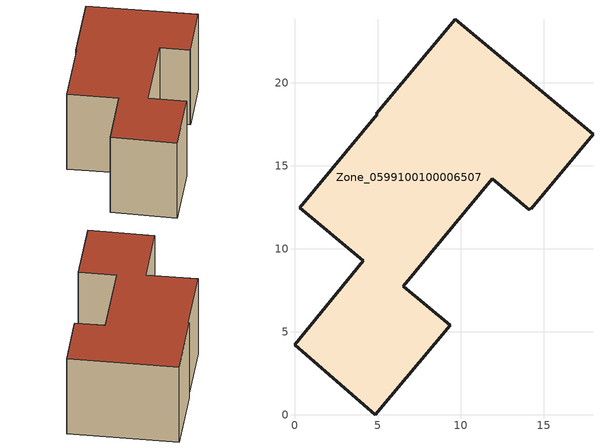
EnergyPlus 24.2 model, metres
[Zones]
Zone_0599100100006507
 floor ground (C_G): 4.93,18.14 9.68,23.82 17.98,16.9 14.27,12.41 14.22,12.45 14.15,12.35 11.93,14.2 6.55,7.75 9.38,5.39 4.85,0 0,4.22 4.14,9.27 0.3,12.47 4.99,18.09 z0
 wall outside (C_F): 4.85,0 9.38,5.39 6.55,7.75 11.93,14.2 14.15,12.35 14.22,12.45 14.27,12.41 17.98,16.9 9.68,23.82 4.93,18.14 4.99,18.09 0.3,12.47 4.14,9.27 0,4.22 4.85,0 z0:8.71
 roof outside (C_R): 14.22,12.45 14.27,12.41 17.98,16.9 9.68,23.82 4.93,18.14 4.99,18.09 0.3,12.47 4.14,9.27 0,4.22 4.85,0 9.38,5.39 6.55,7.75 11.93,14.2 14.15,12.35 z8.71
[BUILDING]
Pand.0599100100006507: North Axis=0; Terrain=City; Loads Convergence Tolerance Value=0.04; Temperature Convergence Tolerance Value=0.4; Solar Distribution=FullExterior; Maximum Number of Warmup Days=25; Minimum Number of Warmup Days=1
[Site:Location]
Rotterdam.The.Hague.AP_ZH_NLD Design_Conditions: Latitude=51.96; Longitude=4.45; Time Zone=1; Elevation=-4.5
[SITE:GROUNDTEMPERATURE:BUILDINGSURFACE]
18, 18, 18, 18, 18, 18, 18, 18, 18, 18, 18, 18
[MATERIAL] Thermal Absorptance=0.9; Solar Absorptance=0.7; Visible Absorptance=0.7
Name | Roughness | Thickness | Conductivity | Density | Specific Heat
G.D.2006-2014 | MediumSmooth | 0.15 | 0.06 | 540 | 1210
F.D.2006-2014 | Rough | 0.3 | 0.12 | 1920 | 840
R.D.2006-2014 | MediumRough | 0.2 | 0.08 | 1500 | 1000
[CONSTRUCTION]
C_G: G.D.2006-2014
C_F: F.D.2006-2014
C_R: R.D.2006-2014
[ZONE]
Zone_0599100100006507: Type=1; Multiplier=1; Ceiling Height=Autocalculate; Volume=Autocalculate; Floor Area=autocalculate; Part of Total Floor Area=Yes
[ZONEINFILTRATION:DESIGNFLOWRATE]
Infil_Zone_0599100100006507: Zone or ZoneList or Space or SpaceList=Zone_0599100100006507; Schedule=AlwaysOn; Design Flow Rate Calculation Method=Flow/Area; Flow Rate per Floor Area=0.0021; Constant Term Coefficient=1; Temperature Term Coefficient=0; Velocity Term Coefficient=0; Velocity Squared Term Coefficient=0
[HVACTEMPLATE:ZONE:IDEALLOADSAIRSYSTEM]
Zone_0599100100006507: Maximum Heating Supply Air Temperature=50; Minimum Cooling Supply Air Temperature=13; Maximum Heating Supply Air Humidity Ratio=0.0156; Minimum Cooling Supply Air Humidity Ratio=0.0077; Heating Limit=NoLimit; Cooling Limit=NoLimit; Dehumidification Control Type=ConstantSensibleHeatRatio; Cooling Sensible Heat Ratio=0.7; Dehumidification Setpoint=60; Humidification Control Type=None; Humidification Setpoint=30; Outdoor Air Method=None; Outdoor Air Flow Rate per Person=0.00944; Outdoor Air Flow Rate per Zone Floor Area=0; Outdoor Air Flow Rate per Zone=0; Demand Controlled Ventilation Type=None; Outdoor Air Economizer Type=NoEconomizer; Heat Recovery Type=None; Sensible Heat Recovery Effectiveness=0.7; Latent Heat Recovery Effectiveness=0.65
[ZONECONTROL:THERMOSTAT]
ThermostatControl_Zone_0599100100006507: Zone or ZoneList=Zone_0599100100006507; Control Type Schedule=DualSetpointControlType; Control 1=Thermostat_Zone_0599100100006507; Temperature Difference Between Cutout And Setpoint=0
[THERMOSTATSETPOINT:DUALSETPOINT]
Thermostat_Zone_0599100100006507: Heating Setpoint Temperature Schedule=HeatingSetpoint_Zone_0599100100006507; Cooling Setpoint Temperature Schedule=CoolingSetpoint_Zone_0599100100006507
[SCHEDULE:COMPACT]
HeatingSetpoint_Zone_0599100100006507: Through: 12/31, For: AllDays, Until: 24:00, 21
CoolingSetpoint_Zone_0599100100006507: Through: 12/31, For: AllDays, Until: 24:00, 24
DualSetpointControlType: Through: 12/31, For: AllDays, Until: 24:00, 4
AlwaysOn: Through: 12/31, For: AllDays, Until: 24:00, 1
